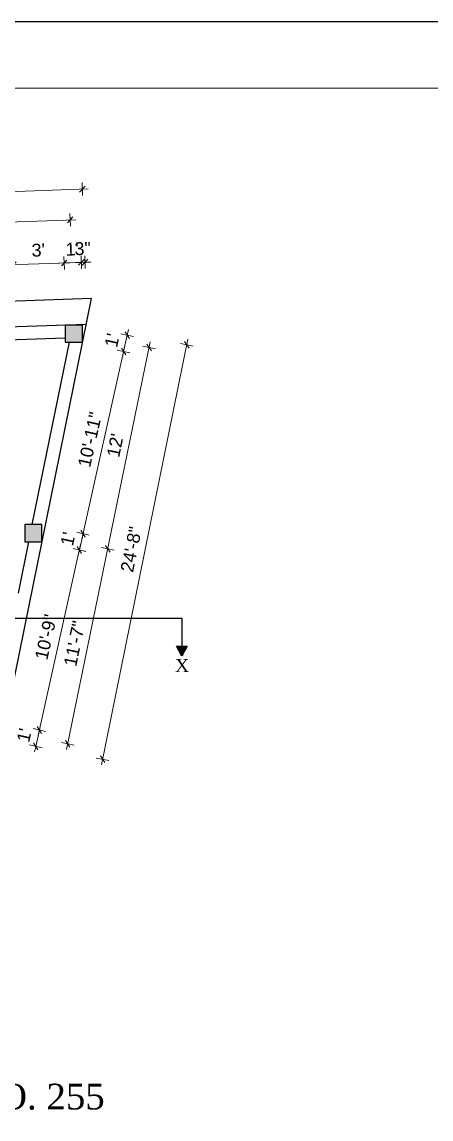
# Model space of a CAD drawing. Header units: inches. Extents: x -14619 to 1971361, y -855114 to -978.
# Drawn here: x 23038 to 23325, y -8110 to -7342 of the extents above; entities that cross this region are included whole.
import ezdxf

# ---------------------------------------------------------------- set-up
doc = ezdxf.new("R2010")
doc.units = ezdxf.units.IN
doc.header["$LTSCALE"] = 0.5
doc.header["$MEASUREMENT"] = 0
doc.header["$PDMODE"] = 66
for name, color, linetype, lineweight in [('A_Title Text', 105, 'Continuous', 60), ('ELE1', 3, 'Continuous', 9), ('Toilet', 7, 'Continuous', 25)]:
    doc.layers.add(name, color=color, linetype=linetype, lineweight=lineweight)
doc.styles.add('arial', font='arial.ttf')
doc.styles.get("Standard").update_dxf_attribs({"font": 'arial.ttf'})
doc.dimstyles.new('Sudeep', dxfattribs={"dimtxt": 6, "dimasz": 4, "dimexe": 4.5, "dimexo": 4.5, "dimgap": 5, "dimtad": 1, "dimdec": 0, "dimlunit": 4, "dimtxsty": 'arial', "dimblk": 'OBLIQUE', "dimcen": 250, "dimdle": 4, "dimclrd": 86, "dimclre": 5, "dimclrt": 1, "dimadec": 0, "dimazin": 0, "dimtfac": 1, "dimtdec": 0, "dimtix": 1, "dimtmove": 1, "dimatfit": 3, "dimldrblk": 'OBLIQUE', "dimfxl": 4.5, "dimfxlon": 1, "dimfrac": 2, "dimlwd": 15, "dimlwe": 13, "dimarcsym": 0})

# ---------------------------------------------------------------- blocks, each defined once
blk = doc.blocks.new('_Oblique')
at = {"color": 0, "linetype": 'ByBlock', "lineweight": -2}
blk.add_line((-0.5, -0.5), (0.5, 0.5), dxfattribs=at)
blk = doc.blocks.new('*D794')
at = {"layer": 'A_Title Text', "color": 5, "lineweight": 13, "transparency": 16777216}
for p, q in [((23032.61, -7516.77), (23032.29, -7507.77)), ((23068.14, -7515.5), (23067.82, -7506.5))]:
    blk.add_line(p, q, dxfattribs=at)
at = {"layer": 'A_Title Text', "color": 86, "lineweight": 15, "transparency": 16777216}
blk.add_line((23028.46, -7512.41), (23071.98, -7510.86), dxfattribs=at)
at = {"layer": 'Defpoints', "color": 0, "transparency": 16777216}
for p in [(23067.98, -7511), (23033.25, -7534.42), (23068.77, -7533.14)]:
    blk.add_point(p, dxfattribs=at)
at = {"layer": 'A_Title Text', "color": 86, "lineweight": 15, "transparency": 16777216, "xscale": 4, "yscale": 4, "zscale": 4}
for p, rotation in [((23032.45, -7512.27), 182.0492543232077), ((23067.98, -7511), 2.049254323207739)]:
    blk.add_blockref('_Oblique', p, dxfattribs=dict(at, rotation=rotation))
at = {"layer": 'A_Title Text', "color": 1, "transparency": 16777216, "insert": (23049.87, -7502.04), "char_height": 9, "attachment_point": 5, "rotation": 2.04925, "style": 'arial'}
blk.add_mtext("3'", dxfattribs=at)
blk = doc.blocks.new('*D795')
at = {"layer": 'A_Title Text', "color": 5, "lineweight": 13, "transparency": 16777216}
for p, q in [((23068.14, -7515.5), (23067.82, -7506.5)), ((23080.13, -7515.07), (23079.8, -7506.07))]:
    blk.add_line(p, q, dxfattribs=at)
at = {"layer": 'A_Title Text', "color": 86, "lineweight": 15, "transparency": 16777216}
for p, q in [((23067.98, -7511), (23063.98, -7511.14)), ((23067.98, -7511), (23079.96, -7510.57)), ((23079.96, -7510.57), (23083.96, -7510.43))]:
    blk.add_line(p, q, dxfattribs=at)
at = {"layer": 'Defpoints', "color": 0, "transparency": 16777216}
for p in [(23079.96, -7510.57), (23068.77, -7533.14), (23080.77, -7533.14)]:
    blk.add_point(p, dxfattribs=at)
at = {"layer": 'A_Title Text', "color": 86, "lineweight": 15, "transparency": 16777216, "xscale": 4, "yscale": 4, "zscale": 4}
for p, rotation in [((23067.98, -7511), 2.049254323207768), ((23079.96, -7510.57), 182.0492543232077)]:
    blk.add_blockref('_Oblique', p, dxfattribs=dict(at, rotation=rotation))
at = {"layer": 'A_Title Text', "color": 1, "transparency": 16777216, "insert": (23073.63, -7501.27), "char_height": 9, "attachment_point": 5, "rotation": 2.04925, "style": 'arial'}
blk.add_mtext("1'", dxfattribs=at)
blk = doc.blocks.new('*D796')
at = {"layer": 'A_Title Text', "color": 5, "lineweight": 13, "transparency": 16777216}
for p, q in [((23080.13, -7515.07), (23079.8, -7506.07)), ((23082.68, -7514.98), (23082.36, -7505.98))]:
    blk.add_line(p, q, dxfattribs=at)
at = {"layer": 'A_Title Text', "color": 86, "lineweight": 15, "transparency": 16777216}
for p, q in [((23079.96, -7510.57), (23075.97, -7510.71)), ((23079.96, -7510.57), (23082.52, -7510.48)), ((23082.52, -7510.48), (23086.52, -7510.34))]:
    blk.add_line(p, q, dxfattribs=at)
at = {"layer": 'Defpoints', "color": 0, "transparency": 16777216}
for p in [(23082.52, -7510.48), (23080.77, -7533.14), (23083.31, -7532.63)]:
    blk.add_point(p, dxfattribs=at)
at = {"layer": 'A_Title Text', "color": 86, "lineweight": 15, "transparency": 16777216, "xscale": 4, "yscale": 4, "zscale": 4}
for p, rotation in [((23079.96, -7510.57), 2.049254323207768), ((23082.52, -7510.48), 182.0492543232077)]:
    blk.add_blockref('_Oblique', p, dxfattribs=dict(at, rotation=rotation))
at = {"layer": 'A_Title Text', "color": 1, "transparency": 16777216, "insert": (23080.9, -7500.93), "char_height": 9, "attachment_point": 5, "rotation": 2.04925, "style": 'arial'}
blk.add_mtext('3"', dxfattribs=at)
blk = doc.blocks.new('*D800')
at = {"layer": 'A_Title Text', "color": 86, "lineweight": 15, "transparency": 16777216}
blk.add_line((23084.69, -7459.14), (22691.2, -7473.22), dxfattribs=at)
at = {"layer": 'A_Title Text', "color": 5, "lineweight": 13, "transparency": 16777216}
for p, q in [((23080.85, -7463.78), (23080.53, -7454.79)), ((22695.36, -7477.57), (22695.03, -7468.58))]:
    blk.add_line(p, q, dxfattribs=at)
at = {"layer": 'Defpoints', "color": 0, "transparency": 16777216}
for p in [(22695.19, -7473.08), (23083.31, -7532.63), (22697.82, -7546.42)]:
    blk.add_point(p, dxfattribs=at)
at = {"layer": 'A_Title Text', "color": 86, "lineweight": 15, "transparency": 16777216, "xscale": 4, "yscale": 4, "zscale": 4}
for p, rotation in [((23080.69, -7459.28), 2.04925432320521), ((22695.19, -7473.08), 182.0492543232052)]:
    blk.add_blockref('_Oblique', p, dxfattribs=dict(at, rotation=rotation))
at = {"layer": 'A_Title Text', "color": 1, "transparency": 16777216, "insert": (22887.6, -7456.59), "char_height": 9, "attachment_point": 5, "rotation": 2.04925, "style": 'arial'}
blk.add_mtext('32\'-2"', dxfattribs=at)
blk = doc.blocks.new('*D801')
at = {"layer": 'A_Title Text', "color": 86, "lineweight": 15, "transparency": 16777216}
blk.add_line((23069.68, -7851.36), (23099.3, -7707.08), dxfattribs=at)
at = {"layer": 'A_Title Text', "color": 5, "lineweight": 13, "transparency": 16777216}
for p, q in [((23094.09, -7710.09), (23102.9, -7711.9)), ((23066.07, -7846.53), (23074.89, -7848.34))]:
    blk.add_line(p, q, dxfattribs=at)
at = {"layer": 'Defpoints', "color": 0, "transparency": 16777216}
for p in [(23052.44, -7701.54), (23098.5, -7711), (23024.42, -7837.98)]:
    blk.add_point(p, dxfattribs=at)
at = {"layer": 'A_Title Text', "color": 86, "lineweight": 15, "transparency": 16777216, "xscale": 4, "yscale": 4, "zscale": 4}
for p, rotation in [((23098.5, -7711), 78.3974541054745), ((23070.48, -7847.44), 258.3974541054745)]:
    blk.add_blockref('_Oblique', p, dxfattribs=dict(at, rotation=rotation))
at = {"layer": 'A_Title Text', "color": 1, "transparency": 16777216, "insert": (23075.16, -7777.3), "char_height": 9, "attachment_point": 5, "rotation": 78.39745, "style": 'arial'}
blk.add_mtext('11\'-7"', dxfattribs=at)
blk = doc.blocks.new('*D802')
at = {"layer": 'A_Title Text', "color": 86, "lineweight": 15, "transparency": 16777216}
blk.add_line((23049.75, -7841.71), (23079.5, -7707.96), dxfattribs=at)
at = {"layer": 'A_Title Text', "color": 5, "lineweight": 13, "transparency": 16777216}
for p, q in [((23074.24, -7710.89), (23083.02, -7712.84)), ((23046.22, -7836.83), (23055.01, -7838.78))]:
    blk.add_line(p, q, dxfattribs=at)
at = {"layer": 'Defpoints', "color": 0, "transparency": 16777216}
for p in [(23052.44, -7706.04), (23078.63, -7711.87), (23024.42, -7831.98)]:
    blk.add_point(p, dxfattribs=at)
at = {"layer": 'A_Title Text', "color": 86, "lineweight": 15, "transparency": 16777216, "xscale": 4, "yscale": 4, "zscale": 4}
for p, rotation in [((23078.63, -7711.87), 77.45958367806239), ((23050.62, -7837.81), 257.4595836780624)]:
    blk.add_blockref('_Oblique', p, dxfattribs=dict(at, rotation=rotation))
at = {"layer": 'A_Title Text', "color": 1, "transparency": 16777216, "insert": (23055.26, -7772.75), "char_height": 9, "attachment_point": 5, "rotation": 77.45958, "style": 'arial'}
blk.add_mtext('10\'-9"', dxfattribs=at)
blk = doc.blocks.new('*D803')
at = {"layer": 'A_Title Text', "color": 5, "lineweight": 13, "transparency": 16777216}
for p, q in [((23046.22, -7836.83), (23055.01, -7838.78)), ((23043.68, -7848.26), (23052.47, -7850.22))]:
    blk.add_line(p, q, dxfattribs=at)
at = {"layer": 'A_Title Text', "color": 86, "lineweight": 15, "transparency": 16777216}
for p, q in [((23050.62, -7837.81), (23048.07, -7849.24)), ((23050.62, -7837.81), (23051.48, -7833.9)), ((23048.07, -7849.24), (23047.2, -7853.15))]:
    blk.add_line(p, q, dxfattribs=at)
at = {"layer": 'Defpoints', "color": 0, "transparency": 16777216}
for p in [(23024.42, -7831.98), (23024.42, -7843.98), (23048.07, -7849.24)]:
    blk.add_point(p, dxfattribs=at)
at = {"layer": 'A_Title Text', "color": 86, "lineweight": 15, "transparency": 16777216, "xscale": 4, "yscale": 4, "zscale": 4}
for p, rotation in [((23050.62, -7837.81), 257.4595836780651), ((23048.07, -7849.24), 77.45958367806517)]:
    blk.add_blockref('_Oblique', p, dxfattribs=dict(at, rotation=rotation))
at = {"layer": 'A_Title Text', "color": 1, "transparency": 16777216, "insert": (23040.05, -7841.46), "char_height": 9, "attachment_point": 5, "rotation": 77.45958, "style": 'arial'}
blk.add_mtext("1'", dxfattribs=at)
blk = doc.blocks.new('*D804')
at = {"layer": 'A_Title Text', "color": 86, "lineweight": 15, "transparency": 16777216}
blk.add_line((23080.3, -7704.34), (23110.41, -7569.01), dxfattribs=at)
at = {"layer": 'A_Title Text', "color": 5, "lineweight": 13, "transparency": 16777216}
for p, q in [((23105.15, -7571.93), (23113.93, -7573.89)), ((23076.78, -7699.46), (23085.57, -7701.41))]:
    blk.add_line(p, q, dxfattribs=at)
at = {"layer": 'Defpoints', "color": 0, "transparency": 16777216}
for p in [(23080.77, -7566.51), (23109.54, -7572.91), (23052.44, -7694.04)]:
    blk.add_point(p, dxfattribs=at)
at = {"layer": 'A_Title Text', "color": 86, "lineweight": 15, "transparency": 16777216, "xscale": 4, "yscale": 4, "zscale": 4}
for p, rotation in [((23109.54, -7572.91), 77.45958367806517), ((23081.17, -7700.43), 257.4595836780651)]:
    blk.add_blockref('_Oblique', p, dxfattribs=dict(at, rotation=rotation))
at = {"layer": 'A_Title Text', "color": 1, "transparency": 16777216, "insert": (23085.99, -7634.59), "char_height": 9, "attachment_point": 5, "rotation": 77.45958, "style": 'arial'}
blk.add_mtext('10\'-11"', dxfattribs=at)
blk = doc.blocks.new('*D805')
at = {"layer": 'A_Title Text', "color": 5, "lineweight": 13, "transparency": 16777216}
for p, q in [((23107.69, -7560.5), (23116.47, -7562.45)), ((23105.15, -7571.93), (23113.93, -7573.89))]:
    blk.add_line(p, q, dxfattribs=at)
at = {"layer": 'A_Title Text', "color": 86, "lineweight": 15, "transparency": 16777216}
for p, q in [((23109.54, -7572.91), (23112.08, -7561.48)), ((23112.08, -7561.48), (23112.95, -7557.57)), ((23109.54, -7572.91), (23108.67, -7576.81))]:
    blk.add_line(p, q, dxfattribs=at)
at = {"layer": 'Defpoints', "color": 0, "transparency": 16777216}
for p in [(23080.77, -7554.51), (23112.08, -7561.48), (23080.77, -7566.51)]:
    blk.add_point(p, dxfattribs=at)
at = {"layer": 'A_Title Text', "color": 86, "lineweight": 15, "transparency": 16777216, "xscale": 4, "yscale": 4, "zscale": 4}
for p, rotation in [((23112.08, -7561.48), 257.4595836780651), ((23109.54, -7572.91), 77.45958367806517)]:
    blk.add_blockref('_Oblique', p, dxfattribs=dict(at, rotation=rotation))
at = {"layer": 'A_Title Text', "color": 1, "transparency": 16777216, "insert": (23101.52, -7565.13), "char_height": 9, "attachment_point": 5, "rotation": 77.45958, "style": 'arial'}
blk.add_mtext("1'", dxfattribs=at)
blk = doc.blocks.new('*D806')
at = {"layer": 'A_Title Text', "color": 86, "lineweight": 15, "transparency": 16777216}
blk.add_line((23097.69, -7714.92), (23128.23, -7566.17), dxfattribs=at)
at = {"layer": 'A_Title Text', "color": 5, "lineweight": 13, "transparency": 16777216}
for p, q in [((23123.02, -7569.19), (23131.83, -7571)), ((23094.09, -7710.09), (23102.9, -7711.9))]:
    blk.add_line(p, q, dxfattribs=at)
at = {"layer": 'Defpoints', "color": 0, "transparency": 16777216}
for p in [(23080.77, -7560.51), (23127.43, -7570.09), (23052.44, -7701.54)]:
    blk.add_point(p, dxfattribs=at)
at = {"layer": 'A_Title Text', "color": 86, "lineweight": 15, "transparency": 16777216, "xscale": 4, "yscale": 4, "zscale": 4}
for p, rotation in [((23127.43, -7570.09), 78.39745410547205), ((23098.5, -7711), 258.397454105472)]:
    blk.add_blockref('_Oblique', p, dxfattribs=dict(at, rotation=rotation))
at = {"layer": 'A_Title Text', "color": 1, "transparency": 16777216, "insert": (23103.64, -7638.63), "char_height": 9, "attachment_point": 5, "rotation": 78.39745, "style": 'arial'}
blk.add_mtext("12'", dxfattribs=at)
blk = doc.blocks.new('*D807')
at = {"layer": 'A_Title Text', "color": 86, "lineweight": 15, "transparency": 16777216}
blk.add_line((23094.09, -7862.21), (23154.57, -7564.38), dxfattribs=at)
at = {"layer": 'A_Title Text', "color": 5, "lineweight": 13, "transparency": 16777216}
for p, q in [((23149.37, -7567.41), (23158.19, -7569.2)), ((23090.47, -7857.39), (23099.29, -7859.19))]:
    blk.add_line(p, q, dxfattribs=at)
at = {"layer": 'Defpoints', "color": 0, "transparency": 16777216}
for p in [(23083.31, -7553.99), (23153.78, -7568.3), (23024.42, -7843.98)]:
    blk.add_point(p, dxfattribs=at)
at = {"layer": 'A_Title Text', "color": 86, "lineweight": 15, "transparency": 16777216, "xscale": 4, "yscale": 4, "zscale": 4}
for p, rotation in [((23153.78, -7568.3), 78.52025721157061), ((23094.88, -7858.29), 258.5202572115706)]:
    blk.add_blockref('_Oblique', p, dxfattribs=dict(at, rotation=rotation))
at = {"layer": 'A_Title Text', "color": 1, "transparency": 16777216, "insert": (23114.93, -7711.39), "char_height": 9, "attachment_point": 5, "rotation": 78.52026, "style": 'arial'}
blk.add_mtext('24\'-8"', dxfattribs=at)
blk = doc.blocks.new('*D832')
at = {"layer": 'A_Title Text', "color": 5, "lineweight": 13, "transparency": 16777216}
for p, q in [((23076.78, -7699.46), (23085.57, -7701.41)), ((23074.24, -7710.89), (23083.02, -7712.84))]:
    blk.add_line(p, q, dxfattribs=at)
at = {"layer": 'A_Title Text', "color": 86, "lineweight": 15, "transparency": 16777216}
for p, q in [((23081.17, -7700.43), (23082.04, -7696.53)), ((23081.17, -7700.43), (23078.63, -7711.87)), ((23078.63, -7711.87), (23077.76, -7715.77))]:
    blk.add_line(p, q, dxfattribs=at)
at = {"layer": 'Defpoints', "color": 0, "transparency": 16777216}
for p in [(23052.44, -7694.04), (23052.44, -7706.04), (23078.63, -7711.87)]:
    blk.add_point(p, dxfattribs=at)
at = {"layer": 'A_Title Text', "color": 86, "lineweight": 15, "transparency": 16777216, "xscale": 4, "yscale": 4, "zscale": 4}
for p, rotation in [((23081.17, -7700.43), 257.4595836780651), ((23078.63, -7711.87), 77.45958367806517)]:
    blk.add_blockref('_Oblique', p, dxfattribs=dict(at, rotation=rotation))
at = {"layer": 'A_Title Text', "color": 1, "transparency": 16777216, "insert": (23070.61, -7704.08), "char_height": 9, "attachment_point": 5, "rotation": 77.45958, "style": 'arial'}
blk.add_mtext("1'", dxfattribs=at)
blk = doc.blocks.new('*D894')
at = {"layer": 'A_Title Text', "color": 5, "lineweight": 13, "transparency": 16777216}
for p, q in [((23072.3, -7485.35), (23071.98, -7476.36)), ((22908.59, -7491.21), (22908.27, -7482.21))]:
    blk.add_line(p, q, dxfattribs=at)
at = {"layer": 'A_Title Text', "color": 86, "lineweight": 15, "transparency": 16777216}
blk.add_line((22904.43, -7486.86), (23076.13, -7480.71), dxfattribs=at)
at = {"layer": 'Defpoints', "color": 0, "transparency": 16777216}
for p in [(23072.14, -7480.85), (22911.07, -7560.37), (23074.77, -7554.51)]:
    blk.add_point(p, dxfattribs=at)
at = {"layer": 'A_Title Text', "color": 86, "lineweight": 15, "transparency": 16777216, "xscale": 4, "yscale": 4, "zscale": 4}
for p, rotation in [((22908.43, -7486.71), 182.0497148220012), ((23072.14, -7480.85), 2.049714822001255)]:
    blk.add_blockref('_Oblique', p, dxfattribs=dict(at, rotation=rotation))
at = {"layer": 'A_Title Text', "color": 1, "transparency": 16777216, "insert": (22989.94, -7474.19), "char_height": 9, "attachment_point": 5, "rotation": 2.04971, "style": 'arial'}
blk.add_mtext('13\'-8"', dxfattribs=at)

msp = doc.modelspace()

# ---------------------------------------------------------------- hatches: boundary and pattern name
at = {"layer": 'Toilet'}
for color, points in [(1, [(23080.81, -7554.51), (23068.81, -7554.51), (23068.81, -7566.51), (23080.81, -7566.51)]), (1, [(23052.44, -7694.04), (23040.44, -7694.04), (23040.44, -7706.04), (23052.44, -7706.04)]), (4, [(23150.18, -7786.2), (23154.1, -7779.19), (23146.44, -7779.19)])]:
    msp.add_hatch(color=color, dxfattribs=at).paths.add_polyline_path(points)

# ---------------------------------------------------------------- linework, layer by layer
at = {"layer": 'Defpoints'}
msp.add_lwpolyline([(24884.14, -7342.34), (21706.54, -7342.34), (21706.54, -9590.31), (24884.14, -9590.31)], close=True, dxfattribs=at)
at = {"layer": 'ELE1'}
msp.add_lwpolyline([(21752.86, -7388.66), (24837.82, -7388.66), (24837.82, -9543.99), (21752.86, -9543.99)], close=True, dxfattribs=at)
at = {"layer": 'Toilet'}
for p, q in [((23087, -7535.85), (22699.23, -7549.72)), ((23020.77, -7861.98), (23087, -7535.85)), ((23083.31, -7553.99), (22905.07, -7560.37)), ((23068.77, -7563.52), (22917.07, -7568.95)), ((23045.69, -7694.04), (23071.59, -7566.51)), ((23052.44, -7706.04), (23052.44, -7697.04)), ((23035.95, -7741.98), (23043.25, -7706.04)), ((22560.54, -7759.62), (23150.18, -7759.62)), ((23150.18, -7759.62), (23150.18, -7779.19)), ((23150.18, -7786.2), (23146.44, -7779.19)), ((23146.44, -7779.19), (23154.1, -7779.19)), ((23154.1, -7779.19), (23150.18, -7786.2))]:
    msp.add_line(p, q, dxfattribs=at)
for points in [[(23068.77, -7566.51), (23080.77, -7566.51), (23080.77, -7554.51), (23068.77, -7554.51)], [(23040.44, -7706.04), (23052.44, -7706.04), (23052.44, -7694.04), (23040.44, -7694.04)]]:
    msp.add_lwpolyline(points, close=True, dxfattribs=at)

# ---------------------------------------------------------------- texts
at = {"insert": (23150.47, -7788.2), "char_height": 9.03, "width": 83.2761, "attachment_point": 2}
msp.add_mtext('{\\fTimes New Roman|b0|i0|c0|p18;X}', dxfattribs=at)
at = {"insert": (23013.67, -8085.29), "char_height": 18, "attachment_point": 2}
msp.add_mtext_dynamic_manual_height_columns('{\\fTimes New Roman|b0|i0|c0|p18;KITA NO. 255}', width=482.1027, gutter_width=50, heights=[0], dxfattribs=at)

# ---------------------------------------------------------------- dimensions: what is measured, and where the dimension line sits
at = {"layer": 'A_Title Text'}
for p1, p2, distance, picture, middle in [((23083.31, -7532.63), (22697.82, -7546.42), -73.39, '*D800', (22887.6, -7456.59)), ((23024.42, -7843.98), (23083.31, -7553.99), -71.9, '*D807', (23114.93, -7711.39)), ((23024.42, -7837.98), (23052.44, -7701.54), -47.02, '*D801', (23075.16, -7777.3)), ((23024.42, -7831.98), (23052.44, -7706.04), -26.83, '*D802', (23055.26, -7772.75))]:
    dim = msp.add_aligned_dim(p1=p1, p2=p2, distance=distance, dimstyle='Sudeep', override={"dimtxt": 9}, dxfattribs=at)
    dim.commit()
    dim.dimension.update_dxf_attribs({"geometry": picture, "text_midpoint": middle})
for base, p1, p2, angle, picture, middle in [((23072.14, -7480.85), (22911.07, -7560.37), (23074.77, -7554.51), 2.04971, '*D894', (22989.94, -7474.19)), ((23067.98, -7511), (23033.25, -7534.42), (23068.77, -7533.14), 182.04925, '*D794', (23049.87, -7502.04)), ((23079.96, -7510.57), (23068.77, -7533.14), (23080.77, -7533.14), 182.04925, '*D795', (23073.63, -7501.27)), ((23082.52, -7510.48), (23080.77, -7533.14), (23083.31, -7532.63), 182.04925, '*D796', (23080.9, -7500.93)), ((23127.43, -7570.09), (23052.44, -7701.54), (23080.77, -7560.51), 258.39745, '*D806', (23103.64, -7638.63)), ((23112.08, -7561.48), (23080.77, -7566.51), (23080.77, -7554.51), 257.45958, '*D805', (23101.52, -7565.13)), ((23109.54, -7572.91), (23052.44, -7694.04), (23080.77, -7566.51), 257.45958, '*D804', (23085.99, -7634.59)), ((23078.63, -7711.87), (23052.44, -7694.04), (23052.44, -7706.04), 257.45958, '*D832', (23070.61, -7704.08)), ((23048.07, -7849.24), (23024.42, -7831.98), (23024.42, -7843.98), 257.45958, '*D803', (23040.05, -7841.46))]:
    dim = msp.add_linear_dim(base=base, p1=p1, p2=p2, angle=angle, dimstyle='Sudeep', override={"dimtxt": 9}, dxfattribs=at)
    dim.commit()
    dim.dimension.update_dxf_attribs({"geometry": picture, "text_midpoint": middle})

doc.saveas('drawing.dxf')
